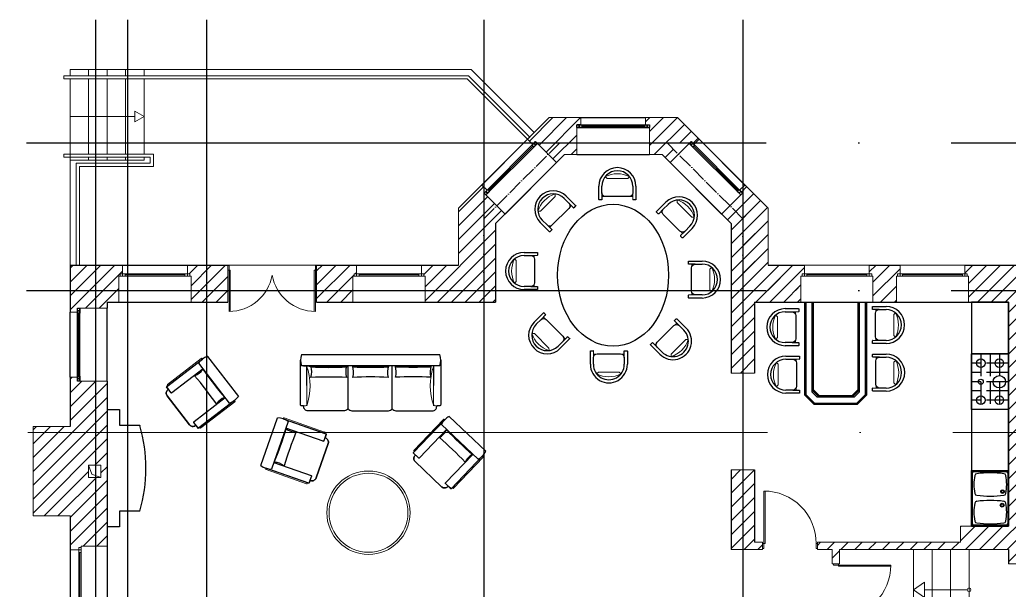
# Model space of a CAD drawing. Header units: centimetres. Extents: x -11062 to 12236, y -3130 to 12397.
# Drawn here: x 9436 to 11041, y 9653 to 10578 of the extents above; entities that cross this region are included whole.
import ezdxf

# ---------------------------------------------------------------- set-up
doc = ezdxf.new("R2010")
doc.units = ezdxf.units.CM
doc.linetypes.add('ACAD_ISO02W100', pattern=[15, 12, -3])
doc.linetypes.add('ACAD_ISO04W100', pattern=[30, 24, -3, 0, -3])
for name, color, linetype in [('dvoriste', 95, 'Continuous'), ('fasada kuce', 25, 'Continuous'), ('namjestaj', 31, 'Continuous'), ('pomocne', 2, 'ACAD_ISO04W100'), ('prozori', 140, 'Continuous'), ('vrata', 130, 'Continuous'), ('zidovi', 11, 'Continuous')]:
    doc.layers.add(name, color=color, linetype=linetype)
pattern_1 = [(45, (8444.418, 7911.838), (-11.22532, 11.22532), [])]

# ---------------------------------------------------------------- blocks, each defined once
blk = doc.blocks.new('vrata')
at = {"layer": 'vrata', "lineweight": 5}
blk.add_lwpolyline([(13, -2), (15, -2), (15, -6), (15, -10), (13, -10)], dxfattribs=at)
blk.add_lwpolyline([(17, -95), (17, -10), (15, -10), (15, -95, 0.414214), (100, -10)], format="xyb", dxfattribs=at)
blk.add_lwpolyline([(102, -2), (102, -10), (100, -10), (100, -2)], close=True, dxfattribs=at)
at = {"layer": 'zidovi', "lineweight": 5}
for p, q in [((13, 0), (0, 0)), ((0, 0), (13, 0)), ((13, 0), (13, -12)), ((13, -12), (0, -12))]:
    blk.add_line(p, q, dxfattribs=at)
at = {"layer": 'zidovi', "color": 7, "lineweight": 5}
for p, q in [((102, -2), (102, 0)), ((102, -10), (102, -12))]:
    blk.add_line(p, q, dxfattribs=at)
blk = doc.blocks.new('prozori veci')
at = {"layer": 'prozori', "lineweight": 5}
for p, q in [((-111, 60), (-6, 60)), ((-111, 46), (-111, 42)), ((-10, 46), (-107, 46)), ((-10, 44), (-107, 44)), ((-10, 42), (-107, 42)), ((-6, 46), (-6, 42)), ((0, 0), (-117, 0))]:
    blk.add_line(p, q, dxfattribs=at)
for points in [[(-107, 46), (-115, 46), (-115, 42), (-107, 42)], [(-10, 46), (-2, 46), (-2, 42), (-10, 42)]]:
    blk.add_lwpolyline(points, close=True, dxfattribs=at)
at = {"layer": 'zidovi', "lineweight": 5}
for p, q in [((-115, 42), (-117, 42)), ((-117, 42), (-117, 0)), ((-2, 42), (0, 42)), ((0, 42), (0, 0))]:
    blk.add_line(p, q, dxfattribs=at)
for points in [[(-111, 60), (-111, 50), (-111, 46)], [(-6, 60), (-6, 50), (-6, 46)]]:
    blk.add_lwpolyline(points, dxfattribs=at)
blk = doc.blocks.new('*U11')
at = {"layer": 'prozori', "ltscale": 200}
for p, q in [((-111.5, 60), (-6.5, 60)), ((-111.5, 48), (-118, 48)), ((-118, 48), (0, 48)), ((-118, 44), (0, 44)), ((-110, 46), (-8, 46))]:
    blk.add_line(p, q, dxfattribs=at)
for points in [[(-114, 44), (-118, 44), (-118, 48), (-114, 48)], [(-110, 44), (-114, 44), (-114, 48), (-110, 48)], [(-4, 44), (-8, 44), (-8, 48), (-4, 48)], [(0, 44), (-4, 44), (-4, 48), (0, 48)]]:
    blk.add_lwpolyline(points, close=True, dxfattribs=at)
blk.add_lwpolyline([(-118, 0), (0, 0)], dxfattribs=at)
at = {"layer": 'zidovi', "lineweight": 5}
for p, q in [((-111.5, 60), (-111.5, 48)), ((-6.5, 60), (-6.5, 48)), ((-111.5, 48), (-118, 48)), ((-118, 48), (-118, 44)), ((-118, 44), (-118, 0)), ((-6.5, 48), (0, 48)), ((0, 48), (0, 0))]:
    blk.add_line(p, q, dxfattribs=at)
blk = doc.blocks.new('prozor')
at = {"layer": 'zidovi', "lineweight": 5}
blk.add_blockref('*U11', (0, 0), dxfattribs=at)
blk = doc.blocks.new('dvokrilna vrata')
at = {"layer": 'vrata', "lineweight": 5}
for p in [(-70, 8.3), (-68, -58.7)]:
    blk.add_line(p, (-68, 8.3), dxfattribs=at)
for points in [[(-72, 16.3), (-70, 16.3), (-70, 8.3), (-72, 8.3)], [(72, 16.3), (70, 16.3), (70, 8.3), (72, 8.3)]]:
    blk.add_lwpolyline(points, close=True, dxfattribs=at)
for points in [[(-70, 8.3), (-70, -56.7), (-70, -58.7)], [(70, -58.7), (70, -56.7), (70, 8.3), (68, 8.3)], [(68, -58.7), (68, -56.7), (68, 8.3)]]:
    blk.add_lwpolyline(points, dxfattribs=at)
for centre, start, end in [((-70, 12.3), 269.9805, 349.9902), ((70, 12.3), 190.0098, 270.0195)]:
    blk.add_arc(centre, 71, start, end, dxfattribs=at)
blk = doc.blocks.new('*U45')
at = {"layer": 'namjestaj', "ltscale": 200}
blk.add_ellipse((0, 0), major_axis=(0, -115), ratio=0.782609, dxfattribs=at)
blk = doc.blocks.new('stepenice 2')
at = {"layer": 'vrata', "lineweight": 5}
for p, q in [((0, 65.5), (0, -65.5)), ((90, 65.5), (90, -64.5)), ((0, 0.5), (17.7, 12.8)), ((0, 0.5), (17.7, -11.9)), ((17.7, 12.8), (17.7, 0.5)), ((87, 0.5), (17.7, 0.5)), ((17.7, -11.9), (17.7, 0.5))]:
    blk.add_line(p, q, dxfattribs=at)
for points in [[(30, -64.5), (30, 65.5), (30, -65.5)], [(60, -64.5), (60, 65.5), (60, -65.5)]]:
    blk.add_lwpolyline(points, dxfattribs=at)
blk.add_circle((90, 0.5), 3, dxfattribs=at)
blk = doc.blocks.new('kuhinjski stolac')
at = {"layer": 'namjestaj', "lineweight": 5}
for p, q in [((0.5, 21.4), (0.5, 25)), ((32.4, 19.7), (29.6, 16.8)), ((29.6, -16.8), (29.6, 16.8)), ((6, -25), (-4.5, -25)), ((0.5, -25), (0.5, -21.4)), ((32.4, -19.7), (29.6, -16.8))]:
    blk.add_line(p, q, dxfattribs=at)
at = {"layer": 'namjestaj', "ltscale": 200}
for points in [[(6, 25), (-4.5, 25, -0.414214), (-5, 25.5), (-5, 29.5, -0.414214), (-4.5, 30), (17, 30)], [(17, -25), (6, -25, -0.414214), (0, -19), (0, 19, -0.414214), (6, 25), (17, 25)], [(17, -30), (-4.5, -30, -0.414214), (-5, -29.5), (-5, -25.5)]]:
    blk.add_lwpolyline(points, format="xyb", dxfattribs=at)
for centre, radius, start, end in [((17, 0), 30, 270, 90), ((17, 0), 25, 270, 90), ((-4.5, -25.5), 0.5, 90, 180)]:
    blk.add_arc(centre, radius, start, end, dxfattribs=at)
at = {"layer": 'namjestaj', "lineweight": 5}
blk.add_arc((-5.7, 0), 42.9, 332.7354, 27.2646, dxfattribs=at)
blk = doc.blocks.new('kuhinjski stol')
at = {"layer": 'namjestaj', "ltscale": 200}
for p, q in [((-100.1, -150.8), (-100.1, 0)), ((-98.1, -150), (-98.1, 0)), ((-88.1, -145.8), (-88.1, 0)), ((-86.1, -145), (-86.1, 0)), ((-14, 0), (-14, -145)), ((-12, 0), (-12, -145.8)), ((-2, 0), (-2, -150)), ((0, 0), (0, -150.8)), ((-76.2, -152.1), (-86.1, -142.2)), ((-77.7, -150.7), (-84.7, -143.6)), ((-14, -142.2), (-23.9, -152.1)), ((-84.9, -166.1), (-100.1, -150.8)), ((-84, -164.1), (-98.1, -150)), ((-79.9, -154.1), (-88.1, -145.8)), ((-79.1, -152.1), (-86.1, -145)), ((-20.2, -154.1), (-79.9, -154.1)), ((-21.1, -152.1), (-79.1, -152.1)), ((-14, -145), (-21.1, -152.1)), ((-12, -145.8), (-20.2, -154.1)), ((-2, -150), (-16.1, -164.1)), ((0, -150.8), (-15.3, -166.1)), ((-15.3, -166.1), (-84.9, -166.1)), ((-16.1, -164.1), (-84, -164.1))]:
    blk.add_line(p, q, dxfattribs=at)
blk = doc.blocks.new('*U43')
at = {"layer": 'namjestaj', "lineweight": 5}
blk.add_blockref('kuhinjski stolac', (-21, 0), dxfattribs=at)
blk = doc.blocks.new('*U44')
at = {"layer": 'namjestaj', "color": 0, "linetype": 'ByBlock', "lineweight": -2, "transparency": 16777216}
for p, rotation in [((1961, 2400.3), 90.00000000000001), ((1961, 2400.3, 10), 90.00000000000001), ((1854.1, 2361.7), 135), ((1854.1, 2361.7, 10), 135), ((2063.8, 2351.9), 45.00000000000001), ((2063.8, 2351.9, 10), 45.00000000000001), ((1805.7, 2258.8), 180), ((1805.7, 2258.8, 10), 180), ((1844.3, 2151.9), 225), ((1844.3, 2151.9, 10), 225), ((2054.1, 2142.2), 315), ((2054.1, 2142.2, 10), 315), ((1947.2, 2103.6), 269.9999999999999), ((1947.2, 2103.6, 10), 269.9999999999999)]:
    blk.add_blockref('*U43', p, dxfattribs=dict(at, rotation=rotation))
for p in [(2102.4, 2245), (2102.4, 2245, 10)]:
    blk.add_blockref('*U43', p, dxfattribs=at)
blk = doc.blocks.new('fotelja')
at = {"layer": 'namjestaj', "lineweight": 5}
for p, q in [((9.6, 42.9), (9.6, 41.9)), ((79.9, 45.6), (10.6, 43.9)), ((81, 43.6), (81, 44.6)), ((11.7, -43.9), (11.6, -42.9)), ((82.1, -43.2), (12.7, -44.9)), ((83, -41.2), (83, -42.2))]:
    blk.add_line(p, q, dxfattribs=at)
at = {"layer": 'namjestaj', "ltscale": 200}
for points in [[(8.9, -36.5), (7.9, -36.5, -0.414214), (0.7, -29.6), (-0.7, 29.6, -0.414214), (6.1, 36.8), (7.1, 36.8), (7, 40.8, -0.414214), (8, 41.9), (81, 43.6)], [(7, 41.8), (7.1, 36.8), (6.1, 36.8, 0.414214), (-0.7, 29.6), (0.7, -29.6, 0.414214), (7.9, -36.5), (8.9, -36.5)], [(72.3, 30.4), (8.3, 28.9, -0.414214), (7.3, 29.8), (7, 41.8), (81, 43.6)], [(83, -41.2), (9, -43), (8.7, -31, -0.414214), (9.7, -29.9), (73.7, -28.4)], [(83, -41.2), (10, -42.9, -0.414214), (9, -42), (8.9, -37)]]:
    blk.add_lwpolyline(points, format="xyb", dxfattribs=at)
for points in [[(74, -40), (74, -40), (72, 42)], [(74, -40), (74, -40), (72, 42)], [(90, 42.4), (92, -39.6)], [(90, 42.4), (92, -39.6)], [(9, -43), (8.9, -37)]]:
    blk.add_lwpolyline(points, dxfattribs=at)
at = {"layer": 'namjestaj', "lineweight": 5}
for centre, start, end in [((10.6, 42.9), 91.3694, 181.3694), ((80, 44.6), 1.3694, 91.3694), ((12.7, -43.9), 181.3694, 271.3694), ((82, -42.2), 271.3694, 1.3694)]:
    blk.add_arc(centre, 1, start, end, dxfattribs=at)
at = {"layer": 'namjestaj', "ltscale": 200}
for centre, radius, start, end in [((81.7, 14.1), 29.5, 73.6029, 109.1359), ((81.7, 14.1), 29.5, 73.6029, 109.1359), ((62.4, 56.2), 27.9, 253.6294, 289.1094), ((62.4, 56.2), 27.9, 253.6294, 289.1094), ((-549.5, -13.9), 605.6, 358.6405, 4.0983), ((-549.5, -13.9), 605.6, 358.6405, 4.0983), ((677, 15.5), 605.6, 178.6405, 184.0983), ((677, 15.5), 605.6, 178.6405, 184.0983), ((65.1, -54.6), 27.9, 73.6294, 109.1094), ((65.1, -54.6), 27.9, 73.6294, 109.1094), ((82.3, -11.7), 29.5, 253.6029, 289.1359), ((82.3, -11.7), 29.5, 253.6029, 289.1359)]:
    blk.add_arc(centre, radius, start, end, dxfattribs=at)
blk = doc.blocks.new('kamin')
at = {"layer": 'namjestaj', "ltscale": 200}
for p, q in [((0, 0), (20, 0)), ((20, 0), (20, -25.4)), ((20, -25.4), (52.9, -25.4)), ((52.9, -25.4), (52.9, -25.8)), ((52.9, -164.5), (20, -164.5)), ((20, -164.5), (20, -189.9)), ((20, -189.9), (0, -189.9))]:
    blk.add_line(p, q, dxfattribs=at)
blk.add_arc((-181.4, -95.2), 244.3, 343.5141, 16.4859, dxfattribs=at)
blk = doc.blocks.new('mali stol')
at = {"layer": 'namjestaj', "lineweight": 5}
for radius in [67.6, 67.6, 64]:
    blk.add_circle((1557.4, 1867.1), radius, dxfattribs=at)
blk = doc.blocks.new('kauc')
at = {"layer": 'namjestaj', "lineweight": 5}
for p, q in [((-103.7, -83), (-104, -18)), ((-103.7, -81), (-103.7, -18)), ((102.2, -83), (102.5, -18)), ((102.2, -81), (102.2, -18)), ((-108.7, -83), (-105.7, -83)), ((107.2, -83), (104.2, -83)), ((107.7, -83), (106.9, -83))]:
    blk.add_line(p, q, dxfattribs=at)
at = {"layer": 'namjestaj', "ltscale": 200}
for p, q in [((-36.4, -87.6), (-36.4, -18)), ((34.9, -87.6), (34.9, -18))]:
    blk.add_line(p, q, dxfattribs=at)
for points in [[(-112.3, 0), (112.3, 0)], [(-30.3, -18), (-30.3, -18), (-112.3, -18)], [(41, -18), (41, -18), (-41, -18)], [(112.3, -18), (112.3, -18), (30.3, -18)]]:
    blk.add_lwpolyline(points, dxfattribs=at)
for points in [[(-36.4, -87.6, -0.263265), (-42.4, -91), (-101.7, -91, -0.414214), (-108.7, -84), (-108.7, -83), (-111.7, -83, -0.414214), (-113.7, -81), (-113.7, -9)], [(113.7, -9), (113.7, -81, -0.414214), (111.7, -83), (107.7, -83)], [(-36.4, -87.6, 0.263265), (-30.4, -91), (28.9, -91, 0.263265), (34.9, -87.6)], [(34.9, -87.6, 0.263265), (40.9, -91), (100.2, -91, 0.414214), (107.2, -84), (107.2, -83)]]:
    blk.add_lwpolyline(points, format="xyb", dxfattribs=at)
for centre, radius, start, end in [((-84.2, -9), 29.5, 162.2335, 197.7665), ((84.2, -9), 29.5, 342.2335, 17.7665), ((-68.5, 586.3), 605.6, 266.1888, 273.0336), ((-123.4, -28.5), 27.9, 342.26, 20.6036), ((-68, 585), 605.6, 267.2711, 272.7289), ((-12.6, -28.5), 27.9, 159.2977, 197.74), ((-55.6, -28.3), 27.9, 342.26, 21.6816), ((-0.4, 586.5), 605.6, 267.2471, 272.7954), ((-0.2, 585.1), 605.6, 267.2711, 272.7289), ((55.2, -28.3), 27.9, 158.3184, 197.74), ((13.5, -28.1), 27.9, 342.26, 21.2032), ((68.9, 586.1), 605.6, 267.249, 272.751), ((68.9, 585.4), 605.6, 267.2711, 272.7289), ((124.3, -28.1), 27.9, 158.7968, 197.74), ((-68, -641.9), 605.6, 87.2711, 92.7289), ((-0.2, -641.8), 605.6, 87.2711, 92.7289), ((68.9, -641.5), 605.6, 87.2711, 92.7289)]:
    blk.add_arc(centre, radius, start, end, dxfattribs=at)
at = {"layer": 'namjestaj', "lineweight": 5}
for centre, radius, start, end in [((-196.1, -50.9), 97.8, 340.7972, 19.6734), ((194.6, -50.9), 97.8, 160.3266, 199.2028), ((-105.7, -81), 2, 270, 0), ((104.2, -81), 2, 180, 270)]:
    blk.add_arc(centre, radius, start, end, dxfattribs=at)
blk = doc.blocks.new('kuhinja')
at = {"layer": 'namjestaj', "ltscale": 200}
for p, q in [((-60, 363), (-60, 0)), ((0, 363), (-60, 363)), ((0, 0), (0, 363)), ((-60, 189), (-60, 279)), ((-60, 279), (0, 279)), ((0, 279), (-60, 279)), ((0, 279), (0, 189)), ((0, 189), (-60, 189)), ((-60, 0), (-60, 90)), ((-60, 90), (0, 90)), ((-58.5, 3.5), (-58.5, 86.5)), ((-56.5, 88.5), (-3.5, 88.5)), ((-7.7, 85), (-7.7, 85)), ((-1.5, 86.5), (-1.5, 3.5)), ((0, 90), (0, 0)), ((-51.7, 50), (-51.7, 50)), ((-60, 0), (0, 0)), ((0, 0), (-60, 0)), ((-3.5, 1.5), (-56.5, 1.5)), ((-51.7, 5.2), (-51.7, 5.2))]:
    blk.add_line(p, q, dxfattribs=at)
at = {"layer": 'namjestaj', "linetype": 'ACAD_ISO02W100', "ltscale": 3}
for p, q in [((-45, 279), (-45, 189)), ((-30, 279), (-30, 189)), ((-15, 279), (-15, 189)), ((0, 264), (-60, 264)), ((0, 249), (-60, 249)), ((0, 234), (-60, 234)), ((0, 219), (-60, 219)), ((0, 204), (-60, 204))]:
    blk.add_line(p, q, dxfattribs=at)
at = {"layer": 'namjestaj', "ltscale": 200}
for centre, radius in [((-45, 264), 7), ((-15, 264), 7), ((-15, 234), 10), ((-45, 234), 4), ((-45, 204), 7), ((-15, 204), 7)]:
    blk.add_circle(centre, radius, dxfattribs=at)
at = {"layer": 'namjestaj', "lineweight": 30, "ltscale": 200}
for centre, radius in [((-9.8, 55.9), 3), ((-9.8, 55.9), 2), ((-10.4, 34), 3), ((-10.4, 34), 2)]:
    blk.add_circle(centre, radius, dxfattribs=at)
at = {"layer": 'namjestaj', "ltscale": 200}
for centre, radius, start, end in [((-56.5, 86.5), 2, 90, 180), ((10.7, 67.5), 67, 167.5, 192.5), ((-51.7, 82), 3, 90, 180), ((-29.7, -82.1), 168.5, 82.5, 97.5), ((-7.7, 82), 3, 0, 90), ((-70.1, 67.5), 67, 347.5, 12.5), ((-3.5, 86.5), 2, 0, 90), ((-51.7, 53), 3, 180, 270), ((-29.7, 217.1), 168.5, 262.5, 277.5), ((-7.7, 53), 3, 270, 0), ((10.7, 22.7), 67, 167.5, 192.5), ((-51.7, 37.2), 3, 90, 180), ((-29.7, -126.9), 168.5, 82.5, 97.5), ((-7.7, 37.2), 3, 0, 90), ((-70.1, 22.7), 67, 347.5, 12.5), ((-56.5, 3.5), 2, 180, 270), ((-51.7, 8.2), 3, 180, 270), ((-29.7, 172.3), 168.5, 262.5, 277.5), ((-7.7, 8.2), 3, 270, 0), ((-3.5, 3.5), 2, 270, 0)]:
    blk.add_arc(centre, radius, start, end, dxfattribs=at)

msp = doc.modelspace()

# ---------------------------------------------------------------- hatches: boundary and pattern name
at = {"layer": 'fasada kuce', "lineweight": 5}
h = msp.add_hatch(dxfattribs=at)
h.set_pattern_fill('ANSI31', color=8, scale=5)
h.set_pattern_definition(pattern_1)
h.paths.add_polyline_path([(10628.03, 10120.2), (10703.02, 10120.2), (10703.02, 10166.2), (10709.02, 10166.2), (10709.02, 10170.2), (10709.02, 10180.2), (10650.03, 10180.2), (10650.03, 10255.3), (10650.02, 10272.28), (10612.32, 10309.97), (10603.83, 10301.49), (10608.43, 10296.89), (10605.6, 10294.06), (10574.49, 10262.95), (10590.03, 10247.41), (10590.03, 10005.27), (10628.03, 10005.27)])
at = {"layer": 'namjestaj', "lineweight": 5}
h = msp.add_hatch(dxfattribs=at)
h.set_pattern_fill('ANSI31', color=8, scale=5)
h.set_pattern_definition(pattern_1)
h.paths.add_polyline_path([(10188.93, 10255.28), (10188.93, 10306.69), (10185.65, 10309.97), (10147.93, 10272.26), (10147.93, 10180.2), (10087.63, 10180.2), (10087.63, 10170.2), (10087.63, 10166.2), (10091.63, 10166.2), (10091.63, 10162.2), (10093.63, 10162.2), (10093.63, 10139.2), (10188.93, 10139.2)])
h.paths.add_polyline_path([(10188.93, 10139.2), (10093.63, 10139.2), (10093.63, 10120.2), (10188.93, 10120.2)])
h.paths.add_polyline_path([(10207.93, 10247.41), (10223.48, 10262.95), (10210.04, 10276.39), (10188.93, 10255.28), (10188.93, 10139.2), (10207.93, 10139.2)])
h.paths.add_polyline_path([(10207.93, 10139.2), (10188.93, 10139.2), (10188.93, 10120.2), (10207.93, 10120.2)])
h.paths.add_polyline_path([(10703.02, 10162.2), (10705.02, 10162.2), (10705.02, 10166.2), (10709.02, 10166.2), (10709.02, 10170.2), (10709.02, 10180.2), (10650.03, 10180.2), (10650.03, 10255.3), (10650.02, 10272.28), (10612.32, 10309.97), (10609.03, 10306.69), (10609.03, 10255.28), (10609.16, 10139.2), (10703.02, 10139.2)])
h.paths.add_polyline_path([(10860.02, 10166.2), (10864.02, 10166.2), (10864.02, 10170.2), (10864.02, 10180.2), (10814.02, 10180.2), (10814.02, 10170.2), (10814.02, 10166.2), (10818.02, 10166.2), (10818.02, 10162.2), (10820.02, 10162.2), (10820.02, 10139.2), (10858.02, 10139.2), (10858.02, 10162.2), (10860.02, 10162.2)])
h.paths.add_polyline_path([(10858.02, 10139.2), (10820.02, 10139.2), (10820.02, 10120.2), (10858.02, 10120.2)])
h.paths.add_polyline_path([(10503.02, 10419.27), (10451.29, 10419.27), (10451.32, 10407.27), (10457.79, 10407.27), (10457.79, 10403.27), (10457.79, 10378.27), (10486.04, 10378.27), (10522.93, 10378.27), (10524.99, 10380.33), (10527.06, 10378.27), (10532.12, 10378.27), (10538.07, 10384.22)])
h.paths.add_polyline_path([(10486.04, 10378.27), (10457.79, 10378.27), (10457.79, 10359.27), (10459.89, 10359.27), (10478.17, 10359.27), (10491.05, 10346.39), (10504.49, 10359.82)])
h.paths.add_polyline_path([(10339.79, 10407.27), (10346.29, 10407.27), (10346.29, 10419.27), (10294.94, 10419.27), (10259.89, 10384.22), (10265.84, 10378.27), (10270.91, 10378.27), (10272.97, 10380.33), (10275.04, 10378.27), (10339.79, 10378.27), (10339.79, 10403.27)])
h.paths.add_polyline_path([(10339.79, 10378.27), (10311.92, 10378.27), (10293.48, 10359.82), (10306.91, 10346.39), (10319.79, 10359.27), (10339.79, 10359.27)])
h.paths.add_polyline_path([(10311.92, 10378.27), (10275.04, 10378.27), (10275.8, 10377.5), (10293.48, 10359.82)])
h.paths.add_polyline_path([(10192.36, 10294.06), (10189.54, 10296.89), (10194.13, 10301.49), (10188.93, 10306.69), (10188.93, 10255.28), (10210.04, 10276.39)])
h.paths.add_polyline_path([(9976.63, 10162.2), (9978.63, 10162.2), (9978.63, 10166.2), (9982.63, 10166.2), (9982.63, 10170.2), (9982.63, 10180.2), (9917.63, 10180.2), (9917.63, 10172.2), (9917.62, 10139.2), (9976.63, 10139.2)])
h.paths.add_polyline_path([(9976.63, 10139.2), (9917.62, 10139.2), (9917.62, 10120.2), (9976.63, 10120.2)])
h.paths.add_polyline_path([(9738.94, 10180.2), (9708.05, 10180.2), (9708.05, 10170.2), (9708.05, 10166.2), (9712.05, 10166.2), (9712.05, 10162.2), (9714.05, 10162.2), (9714.05, 10139.2), (9738.94, 10139.2)])
h.paths.add_polyline_path([(9773.65, 10180.2), (9738.94, 10180.2), (9738.94, 10139.2), (9773.65, 10139.2), (9773.65, 10172.2)])
h.paths.add_polyline_path([(9773.65, 10139.2), (9738.94, 10139.2), (9738.94, 10120.2), (9773.65, 10120.2)])
h.paths.add_polyline_path([(9738.94, 10139.2), (9714.05, 10139.2), (9714.05, 10120.2), (9738.94, 10120.2)])
h.paths.add_polyline_path([(9603.05, 10170.2), (9603.05, 10180.2), (9558.9, 10180.2), (9558.9, 10139.2), (9597.05, 10139.2), (9597.05, 10162.2), (9599.05, 10162.2), (9599.05, 10166.2), (9603.05, 10166.2)])
h.paths.add_polyline_path([(9558.9, 10180.2), (9517.9, 10180.2), (9517.9, 10139.2), (9558.9, 10139.2)])
h.paths.add_polyline_path([(9558.9, 10139.2), (9517.9, 10139.2), (9517.9, 10103.7), (9529.9, 10103.7), (9529.9, 10110.2), (9533.9, 10110.2), (9558.9, 10110.2)])
h.paths.add_polyline_path([(9597.05, 10139.2), (9558.9, 10139.2), (9558.9, 10110.2), (9577.9, 10110.2), (9577.9, 10120.2), (9597.05, 10120.2)])
h.paths.add_polyline_path([(9547.9, 9856.2), (9558.9, 9856.2), (9558.9, 9909.2), (9457.9, 9909.2), (9457.9, 9773.7), (9517.9, 9773.7), (9517.9, 9718.74), (9527.9, 9718.74), (9531.9, 9718.74), (9531.9, 9722.74), (9535.9, 9722.74), (9535.9, 9724.74), (9558.9, 9724.74), (9558.9, 9836.2), (9547.9, 9836.2)])
h.paths.add_polyline_path([(9558.9, 9992.2), (9533.9, 9992.2), (9529.9, 9992.2), (9529.9, 9998.7), (9517.9, 9998.7), (9517.9, 9918.7), (9457.9, 9918.7), (9457.9, 9909.2), (9558.9, 9909.2)])
h.paths.add_polyline_path([(9577.9, 9992.2), (9558.9, 9992.2), (9558.9, 9909.2), (9577.9, 9909.2)])
h.paths.add_polyline_path([(9577.9, 9909.2), (9558.9, 9909.2), (9558.9, 9856.2), (9567.9, 9856.2), (9567.9, 9846.2), (9567.9, 9836.2), (9558.9, 9836.2), (9558.9, 9724.74), (9577.9, 9724.74)])
h.paths.add_polyline_path([(9558.9, 9607.74), (9535.9, 9607.74), (9535.9, 9609.74), (9531.9, 9609.74), (9531.9, 9613.74), (9527.9, 9613.74), (9517.9, 9613.74), (9517.9, 9569.2), (9558.9, 9569.2)])
h.paths.add_polyline_path([(9558.9, 9569.2), (9517.9, 9569.2), (9517.9, 9528.2), (9558.9, 9528.2)])
h.paths.add_polyline_path([(9611.01, 9588.2), (9577.9, 9588.2), (9577.9, 9607.74), (9558.9, 9607.74), (9558.9, 9569.2), (9611.01, 9569.2)])
h.paths.add_polyline_path([(9611.01, 9569.2), (9558.9, 9569.2), (9558.9, 9528.2), (9611.01, 9528.2)])
h.paths.add_polyline_path([(9738.94, 9569.2), (9611.01, 9569.2), (9611.01, 9528.2), (9697.94, 9528.2), (9697.94, 9492.2), (9707.94, 9492.2), (9711.94, 9492.2), (9711.94, 9496.2), (9715.94, 9496.2), (9715.94, 9498.2), (9738.94, 9498.2)])
h.paths.add_polyline_path([(9738.94, 9588.2), (9611.01, 9588.2), (9611.01, 9569.2), (9738.94, 9569.2)])
h.paths.add_polyline_path([(10188.93, 9588.2), (9887.93, 9588.2), (9738.94, 9588.2), (9738.94, 9569.2), (10188.93, 9569.2)])
h.paths.add_polyline_path([(10188.93, 9569.2), (9738.94, 9569.2), (9738.94, 9498.2), (9738.94, 9103.22), (9757.94, 9122.22), (9757.94, 9550.2), (10169.93, 9550.2), (10169.93, 9278.15), (10188.93, 9278.15)])
h.paths.add_polyline_path([(9757.94, 9550.2), (10169.93, 9550.2), (10169.93, 9278.15), (10188.93, 9278.15), (10188.93, 9569.2), (9738.94, 9569.2), (9738.94, 9498.2), (9757.94, 9498.2)], flags=17)
h.paths.add_polyline_path([(9757.94, 9498.2), (9738.94, 9498.2), (9738.94, 9381.2), (9757.94, 9381.2)], flags=16)
h.paths.add_polyline_path([(9757.94, 9351.2), (9738.94, 9351.2), (9738.94, 9234.2), (9757.94, 9234.2)], flags=17)
h.paths.add_polyline_path([(10207.93, 9588.2), (10188.93, 9588.2), (10188.93, 9569.2), (10207.93, 9569.2)])
h.paths.add_polyline_path([(10207.93, 9569.2), (10188.93, 9569.2), (10188.93, 9278.15), (10192.93, 9278.15), (10207.93, 9278.15)])
h.paths.add_polyline_path([(9738.94, 9234.2), (9715.94, 9234.2), (9715.94, 9236.2), (9711.94, 9236.2), (9711.94, 9240.2), (9707.94, 9240.2), (9697.94, 9240.2), (9697.94, 9147.07), (9682.08, 9131.21), (9690.56, 9122.72), (9695.16, 9127.32), (9697.99, 9124.49), (9715.66, 9106.81), (9738.94, 9130.09)])
h.paths.add_polyline_path([(9611.01, 9053.78), (9607.83, 9056.96), (9570.01, 9019.14), (9570.01, 8982.5), (9582.01, 8982.5), (9582.01, 8989), (9586.01, 8989), (9611.01, 8989), (9611.01, 9002.16)])
h.paths.add_polyline_path([(9645.66, 9009.94), (9632.22, 9023.37), (9611.01, 9002.16), (9611.01, 8989), (9630.01, 8989), (9630.01, 8994.29)])
h.paths.add_polyline_path([(9632.22, 9023.37), (9614.55, 9041.05), (9611.72, 9043.88), (9616.31, 9048.48), (9611.01, 9053.78), (9611.01, 9002.16)])
h.paths.add_polyline_path([(9611.01, 8871), (9586.01, 8871), (9582.01, 8871), (9582.01, 8877.5), (9570.01, 8877.5), (9570.01, 8838.23), (9596.83, 8811.41), (9605.32, 8819.9), (9600.72, 8824.49), (9603.55, 8827.32), (9611.01, 8834.78)])
h.paths.add_polyline_path([(9630.01, 8863.09), (9630.01, 8871), (9611.01, 8871), (9611.01, 8855.22), (9621.23, 8845), (9634.66, 8858.43)])
h.paths.add_polyline_path([(9729.63, 8770.24), (9722.86, 8770.24), (9718.1, 8775), (9704.67, 8761.56), (9714.99, 8751.24), (9729.63, 8751.24)])
h.paths.add_polyline_path([(9729.63, 8751.24), (9714.99, 8751.24), (9694.35, 8751.24), (9686.99, 8743.88), (9684.16, 8741.06), (9679.56, 8745.65), (9671.08, 8737.17), (9698, 8710.24), (9736.13, 8710.24), (9736.13, 8722.24), (9729.63, 8722.24), (9729.63, 8726.24)])
h.paths.add_polyline_path([(9704.67, 8761.56), (9694.35, 8751.24), (9714.99, 8751.24)])
h.paths.add_polyline_path([(9882.37, 8771.67), (9868.93, 8785.11), (9854.07, 8770.24), (9847.63, 8770.24), (9847.63, 8751.24), (9861.94, 8751.24)])
h.paths.add_polyline_path([(9882.37, 8771.67), (9861.94, 8751.24), (9902.8, 8751.24), (9900.05, 8753.99)])
h.paths.add_polyline_path([(9915.96, 8747.28), (9911.99, 8751.24), (9902.95, 8751.24), (9902.88, 8751.17), (9902.8, 8751.24), (9861.94, 8751.24), (9847.63, 8751.24), (9847.63, 8726.24), (9847.63, 8722.24), (9841.13, 8722.24), (9841.13, 8710.24), (9878.92, 8710.24)])
h.paths.add_polyline_path([(10188.93, 8879.17), (9989.87, 8879.17), (9965.81, 8855.11), (9983.49, 8837.43), (9986.31, 8834.61), (9981.72, 8830.01), (9990.2, 8821.52), (10006.85, 8838.17), (10147.93, 8838.17), (10147.93, 8751.24), (10188.93, 8751.24)])
h.paths.add_polyline_path([(10188.93, 9069.09), (10169.93, 9069.09), (10169.93, 8898.17), (9982, 8898.17), (9963, 8879.17), (10188.93, 8879.17)])
h.paths.add_polyline_path([(9989.87, 8879.17), (9963, 8879.17), (9952.37, 8868.55), (9965.81, 8855.11)])
h.paths.add_polyline_path([(10207.93, 9134.17), (10188.93, 9134.17), (10188.93, 9069.09), (10207.93, 9069.09)])
h.paths.add_polyline_path([(10207.93, 9069.09), (10188.93, 9069.09), (10188.93, 8879.17), (10207.93, 8879.17), (10207.93, 8927.17), (10326.99, 8927.17), (10326.99, 8939.17), (10294.12, 8939.17), (10207.93, 8939.17)])
h.paths.add_polyline_path([(10188.93, 9134.17), (10184.93, 9134.17), (10169.93, 9134.17), (10169.93, 9069.09), (10188.93, 9069.09)])
h.paths.add_polyline_path([(10207.93, 8879.17), (10188.93, 8879.17), (10188.93, 8751.24), (10207.93, 8751.24)])
h.paths.add_polyline_path([(10326.99, 8699.13), (10188.93, 8699.13), (10188.93, 8658.13), (10326.99, 8658.13)])
h.paths.add_polyline_path([(10326.99, 8718.13), (10207.93, 8718.13), (10207.93, 8751.24), (10188.93, 8751.24), (10188.93, 8699.13), (10326.99, 8699.13)])
h.paths.add_polyline_path([(10188.93, 8751.24), (10147.93, 8751.24), (10147.93, 8699.13), (10188.93, 8699.13)])
h.paths.add_polyline_path([(10188.93, 8699.13), (10147.93, 8699.13), (10147.93, 8658.13), (10188.93, 8658.13)])
h = msp.add_hatch(dxfattribs=at)
h.set_pattern_fill('ANSI31', color=8, scale=5)
h.set_pattern_definition(pattern_1)
h.paths.add_polyline_path([(10650.03, 8838.17), (10707.02, 8838.17), (10707.02, 8848.17), (10707.02, 8852.17), (10703.02, 8852.17), (10703.02, 8856.17), (10701.02, 8856.17), (10701.02, 8898.17), (10628.03, 8898.17), (10628.03, 9342.2), (10641.03, 9342.2), (10641.03, 9354.2), (10628.03, 9354.2), (10628.03, 9588.2), (10590.03, 9588.2), (10590.03, 8939.17), (10470.97, 8939.17), (10470.97, 8927.17), (10590.03, 8927.17), (10590.03, 8838.17), (10590.03, 8718.13), (10470.97, 8718.13), (10470.97, 8658.13), (10650.03, 8658.13)])
h.paths.add_polyline_path([(11078.02, 9028.09), (11178.02, 9028.09), (11178.02, 9050.09), (11178.02, 9088.09), (11078.02, 9088.09), (11078.02, 9588.2), (11052.02, 9588.2), (11052.02, 9607.12), (11050.02, 9607.12), (11042.02, 9607.12), (11040.02, 9607.12), (11040.02, 9588.2), (10766.03, 9588.2), (10766.03, 9607.12), (10764.03, 9607.12), (10756.03, 9607.12), (10754.03, 9607.12), (10754.03, 9588.2), (10754.03, 9550.2), (10754.03, 9456.2), (10756.03, 9456.2), (10764.03, 9456.2), (10766.03, 9456.2), (10766.03, 9550.2), (11040.02, 9550.2), (11040.02, 9354.2), (10766.03, 9354.2), (10766.03, 9367.2), (10754.03, 9367.2), (10754.03, 9354.2), (10730.03, 9354.2), (10730.03, 9352.2), (10730.03, 9344.2), (10730.03, 9342.2), (11040.02, 9342.2), (11040.02, 9282.2), (11040.02, 8898.17), (10975.02, 8898.17), (10975.02, 8856.17), (10973.02, 8856.17), (10973.02, 8852.17), (10969.02, 8852.17), (10969.02, 8848.17), (10969.02, 8838.17), (11078.02, 8838.17)])
h.paths.add_polyline_path([(10858.02, 8898.17), (10818.02, 8898.17), (10818.02, 8856.17), (10816.02, 8856.17), (10816.02, 8852.17), (10812.02, 8852.17), (10812.02, 8848.17), (10812.02, 8838.17), (10864.02, 8838.17), (10864.02, 8848.17), (10864.02, 8852.17), (10860.02, 8852.17), (10860.02, 8856.17), (10858.02, 8856.17)], flags=17)
h.paths.add_polyline_path([(10207.93, 9588.2), (9887.93, 9588.2), (9577.9, 9588.2), (9577.9, 9607.74), (9535.9, 9607.74), (9535.9, 9609.74), (9531.9, 9609.74), (9531.9, 9613.74), (9527.9, 9613.74), (9517.9, 9613.74), (9517.9, 9528.2), (9697.94, 9528.2), (9697.94, 9492.2), (9707.94, 9492.2), (9711.94, 9492.2), (9711.94, 9496.2), (9715.94, 9496.2), (9715.94, 9498.2), (9757.94, 9498.2), (9757.94, 9550.2), (10169.93, 9550.2), (10169.93, 9278.15), (10207.93, 9278.15)])
h.paths.add_polyline_path([(10628.03, 9848.2), (10590.03, 9848.2), (10590.03, 9719.12), (10628.03, 9719.12), (10641.03, 9719.12), (10641.03, 9731.12), (10628.03, 9731.12)])
h.paths.add_polyline_path([(11078.02, 10180.2), (10969.02, 10180.2), (10969.02, 10170.2), (10969.02, 10166.2), (10973.02, 10166.2), (10973.02, 10162.2), (10975.02, 10162.2), (10975.02, 10120.2), (11040.02, 10120.2), (11040.02, 9757.2), (10980.02, 9757.2), (10962.02, 9757.2), (10962.02, 9731.12), (10730.03, 9731.12), (10730.03, 9729.12), (10730.03, 9721.12), (10730.03, 9719.12), (10754.03, 9719.12), (10754.03, 9709.12), (10754.03, 9696.12), (10766.03, 9696.12), (10766.03, 9709.12), (10766.03, 9719.12), (11040.02, 9719.12), (11040.02, 9709.12), (11040.02, 9696.12), (11052.02, 9696.12), (11052.02, 9707.12), (11189.9, 9707.12), (11189.9, 9709.12), (11189.9, 9717.12), (11189.9, 9719.12), (11078.02, 9719.12), (11078.02, 9890.2), (11149.9, 9890.2), (11149.9, 9932.2), (11151.9, 9932.2), (11151.9, 9936.2), (11155.9, 9936.2), (11155.9, 9940.2), (11155.9, 9950.2), (11078.02, 9950.2)])
h.paths.add_polyline_path([(11449.82, 9932.2), (11451.82, 9932.2), (11451.82, 9936.2), (11455.82, 9936.2), (11455.82, 9940.2), (11455.82, 9950.2), (11260.9, 9950.2), (11260.9, 9940.2), (11260.9, 9936.2), (11264.9, 9936.2), (11264.9, 9932.2), (11266.9, 9932.2), (11266.9, 9890.2), (11291.9, 9890.2), (11291.9, 9719.12), (11278.9, 9719.12), (11278.9, 9707.12), (11291.9, 9707.12), (11437.59, 9707.12), (11437.59, 9719.12), (11424.59, 9719.12), (11418.9, 9719.12), (11418.9, 9759.12), (11303.9, 9759.12), (11303.9, 9890.2), (11449.82, 9890.2)])
h.paths.add_polyline_path([(11303.9, 9749.12), (11318.9, 9749.12), (11318.9, 9724.12), (11303.9, 9724.12)], flags=16)
h.paths.add_polyline_path([(11328.9, 9749.12), (11353.9, 9749.12), (11353.9, 9724.12), (11353.9, 9724.12), (11328.9, 9724.12)], flags=16)
h.paths.add_polyline_path([(11363.9, 9739.12), (11378.9, 9739.12), (11378.9, 9724.12), (11363.9, 9724.12)], flags=16)
h.paths.add_polyline_path([(11388.9, 9739.12), (11403.9, 9739.12), (11403.9, 9724.11), (11403.87, 9724.12), (11388.9, 9724.12)], flags=16)
h.paths.add_polyline_path([(11819.95, 9950.2), (11744.95, 9950.2), (11744.95, 9940.2), (11744.95, 9932.2), (11744.95, 9890.2), (11759.95, 9890.2), (11759.95, 9719.12), (11628.82, 9719.12), (11628.82, 9732.12), (11616.82, 9732.12), (11616.82, 9719.12), (11526.59, 9719.12), (11526.59, 9717.12), (11526.59, 9709.12), (11526.59, 9707.12), (11759.95, 9707.12), (11759.95, 9667.12), (11801.95, 9667.12), (11801.95, 9665.12), (11805.95, 9665.12), (11805.95, 9661.12), (11809.95, 9661.12), (11819.95, 9661.12)])
h.paths.add_polyline_path([(11642.95, 9950.2), (11560.82, 9950.2), (11560.82, 9940.2), (11560.82, 9936.2), (11564.82, 9936.2), (11564.82, 9932.2), (11566.82, 9932.2), (11566.82, 9890.2), (11616.82, 9890.2), (11616.82, 9821.12), (11618.82, 9821.12), (11626.82, 9821.12), (11628.82, 9821.12), (11628.82, 9890.2), (11642.95, 9890.2)], flags=17)
h.paths.add_polyline_path([(11819.95, 9556.12), (11809.95, 9556.12), (11805.95, 9556.12), (11805.95, 9552.12), (11801.95, 9552.12), (11801.95, 9550.12), (11759.95, 9550.12), (11759.95, 9395.12), (11801.95, 9395.12), (11801.95, 9393.12), (11805.95, 9393.12), (11805.95, 9389.12), (11809.95, 9389.12), (11819.95, 9389.12)])
h.paths.add_polyline_path([(11819.95, 9284.12), (11809.95, 9284.12), (11805.95, 9284.12), (11805.95, 9280.12), (11801.95, 9280.12), (11801.95, 9278.12), (11759.95, 9278.12), (11759.95, 9088.09), (11709.02, 9088.09), (11709.02, 9028.09), (11819.95, 9028.09)])
h.paths.add_polyline_path([(11461.02, 9088.09), (11426.02, 9088.09), (11426.02, 9028.09), (11461.02, 9028.09)])

# ---------------------------------------------------------------- linework, layer by layer
at = {"layer": 'dvoriste', "lineweight": 5}
for p, q in [((9517.9, 10487.09), (9517.9, 10497.09)), ((10168.23, 10497.09), (9517.9, 10497.09)), ((10270.5, 10394.83), (10168.23, 10497.09)), ((10162.02, 10482.09), (9517.9, 10482.09)), ((10259.89, 10384.22), (10162.02, 10482.09)), ((9652.9, 10360.2), (9517.9, 10360.2)), ((9517.9, 10180.2), (9517.9, 10355.2)), ((9652.9, 10340.2), (9652.9, 10360.2)), ((9532.9, 10180.2), (9532.9, 10340.2)), ((9532.9, 10340.2), (9652.9, 10340.2)), ((9517.9, 10180.2), (9532.9, 10180.2))]:
    msp.add_line(p, q, dxfattribs=at)
at = {"layer": 'pomocne', "linetype": 'ACAD_ISO04W100', "ltscale": 50}
for p, q in [((9558.9, 10577.71), (9558.9, 8113.44)), ((9611.01, 10577.71), (9611.01, 8113.44)), ((9738.94, 10577.71), (9738.94, 8113.44)), ((10188.93, 10577.71), (10188.93, 8113.44)), ((10609.03, 10577.71), (10609.03, 8113.44)), ((9447.02, 10378.27), (12149.34, 10378.27)), ((9447.02, 10139.2), (12149.34, 10139.2))]:
    msp.add_line(p, q, dxfattribs=at)
at = {"layer": 'pomocne', "lineweight": 5, "ltscale": 50}
msp.add_line((12149.34, 9909.2), (9436.27, 9909.2), dxfattribs=at)
at = {"layer": 'pomocne', "lineweight": 5}
msp.add_lwpolyline([(10609.16, 10139.2), (10609.03, 10255.28), (10486.04, 10378.27), (10311.92, 10378.27), (10188.93, 10255.28), (10188.93, 10139.2)], dxfattribs=at)
at = {"layer": 'prozori', "lineweight": 5}
for p, q in [((9547.9, 9856.2), (9553.08, 9841.32)), ((9553.08, 9841.32), (9567.9, 9836.2))]:
    msp.add_line(p, q, dxfattribs=at)
at = {"layer": 'vrata', "lineweight": 5}
for p, q in [((9547.9, 10497.09), (9547.9, 10487.09)), ((9577.9, 10487.09), (9577.9, 10497.09)), ((9607.9, 10497.09), (9607.9, 10487.09)), ((9637.9, 10487.09), (9637.9, 10497.09)), ((9507.9, 10482.09), (9507.9, 10487.09)), ((9507.9, 10487.09), (9517.9, 10487.09)), ((9517.9, 10482.09), (9507.9, 10482.09)), ((10164.09, 10487.09), (9517.9, 10487.09)), ((9517.9, 10482.09), (9547.9, 10482.09)), ((9517.9, 10482.09), (9517.9, 10360.2)), ((9547.9, 10482.09), (9577.9, 10482.09)), ((9547.9, 10482.09), (9547.9, 10360.2)), ((9577.9, 10482.09), (9607.9, 10482.09)), ((9577.9, 10360.2), (9577.9, 10482.09)), ((9607.9, 10482.09), (9637.9, 10482.09)), ((9607.9, 10482.09), (9607.9, 10360.2)), ((9637.9, 10360.2), (9637.9, 10482.09)), ((10263.43, 10387.75), (10164.09, 10487.09)), ((10259.89, 10384.22), (10263.43, 10387.75)), ((9517.9, 10360.2), (9547.9, 10360.2)), ((9517.9, 10360.2), (9517.9, 10355.2)), ((9517.9, 10355.2), (9517.9, 10350.2)), ((9547.9, 10360.2), (9577.9, 10360.2)), ((9547.9, 10355.2), (9547.9, 10350.2)), ((9577.9, 10360.2), (9607.9, 10360.2)), ((9577.9, 10350.2), (9577.9, 10355.2)), ((9607.9, 10360.2), (9637.9, 10360.2)), ((9607.9, 10355.2), (9607.9, 10350.2)), ((9637.9, 10350.2), (9637.9, 10355.2)), ((9637.9, 10350.2), (9637.9, 10355.2)), ((9647.46, 10355.2), (9647.9, 10355.2)), ((9517.9, 10350.2), (9637.9, 10350.2)), ((9532.9, 10180.2), (9527.9, 10180.2)), ((9915.63, 10180.2), (9775.65, 10180.2))]:
    msp.add_line(p, q, dxfattribs=at)
for points in [[(9517.9, 10421.15), (9607.9, 10421.15), (9622.74, 10421.15)], [(9647.46, 10355.2), (9637.9, 10355.2), (9517.9, 10355.2), (9507.9, 10355.2), (9507.9, 10360.2), (9517.9, 10360.2)], [(9527.9, 10180.2), (9527.9, 10345.2), (9532.9, 10345.2), (9647.9, 10345.2), (9647.9, 10355.2)]]:
    msp.add_lwpolyline(points, dxfattribs=at)
msp.add_lwpolyline([(9637.9, 10421.15), (9622.74, 10429.9), (9622.74, 10412.4)], close=True, dxfattribs=at)
at = {"layer": 'zidovi', "lineweight": 5}
for p, q in [((10294.94, 10419.27), (10346.29, 10419.27)), ((10346.29, 10419.27), (10346.29, 10407.27)), ((10451.29, 10419.27), (10503.02, 10419.27)), ((10451.29, 10419.27), (10451.32, 10407.27)), ((10346.29, 10407.27), (10339.79, 10407.27)), ((10339.79, 10407.27), (10339.79, 10359.27)), ((10451.32, 10407.27), (10457.79, 10407.27)), ((10457.79, 10407.27), (10457.79, 10403.27)), ((10457.79, 10403.27), (10457.79, 10359.27)), ((10319.79, 10359.27), (10339.79, 10359.27)), ((10459.89, 10359.27), (10457.89, 10359.27)), ((10478.17, 10359.27), (10459.89, 10359.27)), ((10147.93, 10272.26), (10147.93, 10180.2)), ((10650.03, 10255.3), (10650.03, 10180.2)), ((9773.65, 10180.2), (9773.65, 10172.2)), ((9917.63, 10180.2), (9917.63, 10172.2)), ((9773.65, 10172.2), (9773.65, 10120.2)), ((9917.63, 10172.2), (9917.62, 10120.2)), ((9517.9, 9998.7), (9517.9, 9918.7)), ((10590.03, 10005.27), (10628.03, 10005.27)), ((11040.02, 9757.2), (11040.02, 9961.24)), ((9517.9, 9918.7), (9457.9, 9918.7)), ((9457.9, 9918.7), (9457.9, 9773.7)), ((9567.9, 9856.2), (9547.9, 9856.2)), ((9547.9, 9856.2), (9547.9, 9836.2)), ((9567.9, 9846.2), (9567.9, 9856.2)), ((9567.9, 9836.2), (9567.9, 9846.2)), ((10590.03, 9848.2), (10628.03, 9848.2)), ((9547.9, 9836.2), (9567.9, 9836.2)), ((9457.9, 9773.7), (9517.9, 9773.7)), ((10980.02, 9757.2), (10962.02, 9757.2)), ((10962.02, 9757.2), (10962.02, 9731.12)), ((10980.02, 9757.2), (11040.02, 9757.2)), ((10590.03, 9719.12), (10628.03, 9719.12)), ((10754.03, 9719.12), (10754.03, 9709.12)), ((10766.03, 9719.12), (10766.03, 9709.12)), ((11040.02, 9719.12), (11040.02, 9709.12)), ((11040.02, 9696.12), (11040.02, 9709.12)), ((11040.02, 9709.12), (11040.02, 9696.12)), ((11040.02, 9696.12), (11052.02, 9696.12))]:
    msp.add_line(p, q, dxfattribs=at)
at = {"layer": 'zidovi', "ltscale": 50}
for p, q in [((10207.93, 10247.41), (10207.93, 10120.2)), ((10590.03, 10247.41), (10590.03, 10005.27)), ((9517.9, 10180.2), (9775.65, 10180.2)), ((9517.9, 10180.2), (9517.9, 10103.7)), ((9915.63, 10180.2), (10147.93, 10180.2)), ((10650.03, 10180.2), (10709.02, 10180.2)), ((10814.02, 10180.2), (10864.02, 10180.2)), ((10969.02, 10180.2), (11078.02, 10180.2)), ((9577.9, 10120.2), (9773.65, 10120.2)), ((9577.9, 10120.2), (9577.9, 10110.2)), ((9917.62, 10120.2), (10207.93, 10120.2)), ((10628.03, 10120.2), (11040.02, 10120.2)), ((10628.03, 10120.2), (10628.03, 10005.27)), ((11040.02, 10120.2), (11040.02, 9757.2)), ((9517.9, 9998.7), (9517.9, 9918.7)), ((9577.9, 9992.2), (9577.9, 9588.2)), ((10590.03, 9848.2), (10590.03, 9719.12)), ((10628.03, 9848.2), (10628.03, 9731.12)), ((9517.9, 9773.7), (9517.9, 9528.2)), ((11040.02, 9719.12), (11040.02, 9696.12))]:
    msp.add_line(p, q, dxfattribs=at)
at = {"layer": 'zidovi', "color": 0, "lineweight": 5}
msp.add_line((10886.03, 9719.12), (10916.03, 9719.12), dxfattribs=at)
at = {"layer": 'zidovi', "lineweight": 5}
for points in [[(10294.94, 10419.27), (10294.94, 10419.27), (10147.93, 10272.26), (10147.93, 10180.2)], [(10650.11, 10180.2), (10650.02, 10272.28), (10503.02, 10419.27)], [(10319.79, 10359.27), (10207.93, 10247.41), (10207.93, 10139.2)], [(10590.16, 10139.18), (10590.04, 10247.4), (10478.17, 10359.27)], [(10641.03, 9731.12), (10628.03, 9731.12)], [(10962.02, 9731.12), (10730.03, 9731.12)], [(10641.03, 9719.12), (10628.03, 9719.12)], [(10754.03, 9719.12), (10730.03, 9719.12)], [(11040.02, 9719.12), (10766.03, 9719.12)]]:
    msp.add_lwpolyline(points, dxfattribs=at)

# ---------------------------------------------------------------- block references
at = {"layer": 'dvoriste', "lineweight": 5}
msp.add_blockref('stepenice 2', (10886.03, 9653.66), dxfattribs=at)
at = {"layer": 'namjestaj', "lineweight": 5}
for name, p in [('*U44', (8444.48, 7911.84)), ('*U45', (10398.56, 10163.76)), ('kuhinjski stol', (10809.65, 10120.2)), ('kuhinjski stolac', (10824.19, 10083.18)), ('kuhinja', (11040.02, 9757.2)), ('kauc', (10005.33, 10035.13)), ('kuhinjski stolac', (10824.54, 10006.02)), ('kamin', (9577.9, 9946.11)), ('mali stol', (8444.42, 7911.84))]:
    msp.add_blockref(name, p, dxfattribs=at)
for name, p, rotation in [('kuhinjski stolac', (10694.78, 10079.61), 180), ('fotelja', (9693.34, 9944.89), 36.3207525198091), ('kuhinjski stolac', (10695.85, 10002.8), 180), ('fotelja', (9926.6, 9863.25), 159.3478949960959), ('fotelja', (10098.98, 9841.43), 45)]:
    msp.add_blockref(name, p, dxfattribs=dict(at, rotation=rotation))
at = {"layer": 'prozori', "lineweight": 5, "rotation": 90}
for name, p in [('*U11', (9577.9, 10110.2)), ('prozori veci', (9577.9, 9724.74))]:
    msp.add_blockref(name, p, dxfattribs=at)
at = {"layer": 'zidovi', "lineweight": 5}
for name, p in [('prozor', (10457.79, 10359.27)), ('prozori veci', (9714.05, 10120.2)), ('dvokrilna vrata', (9845.64, 10163.9)), ('prozori veci', (10093.63, 10120.2)), ('prozori veci', (10975.02, 10120.2))]:
    msp.add_blockref(name, p, dxfattribs=at)
for p, rotation in [((10306.91, 10346.39), 45), ((10574.49, 10262.95), 314.9999999999999)]:
    msp.add_blockref('*U11', p, dxfattribs=dict(at, rotation=rotation))
at = {"layer": 'zidovi', "color": 0, "lineweight": 5}
msp.add_blockref('prozori veci', (10820.02, 10120.2), dxfattribs=at)
at = {"layer": 'zidovi', "color": 0, "lineweight": 5, "xscale": -1}
for p, rotation in [((10628.03, 9719.12), 180), ((10754.03, 9709.12), 90)]:
    msp.add_blockref('vrata', p, dxfattribs=dict(at, rotation=rotation))

doc.saveas('drawing.dxf')
